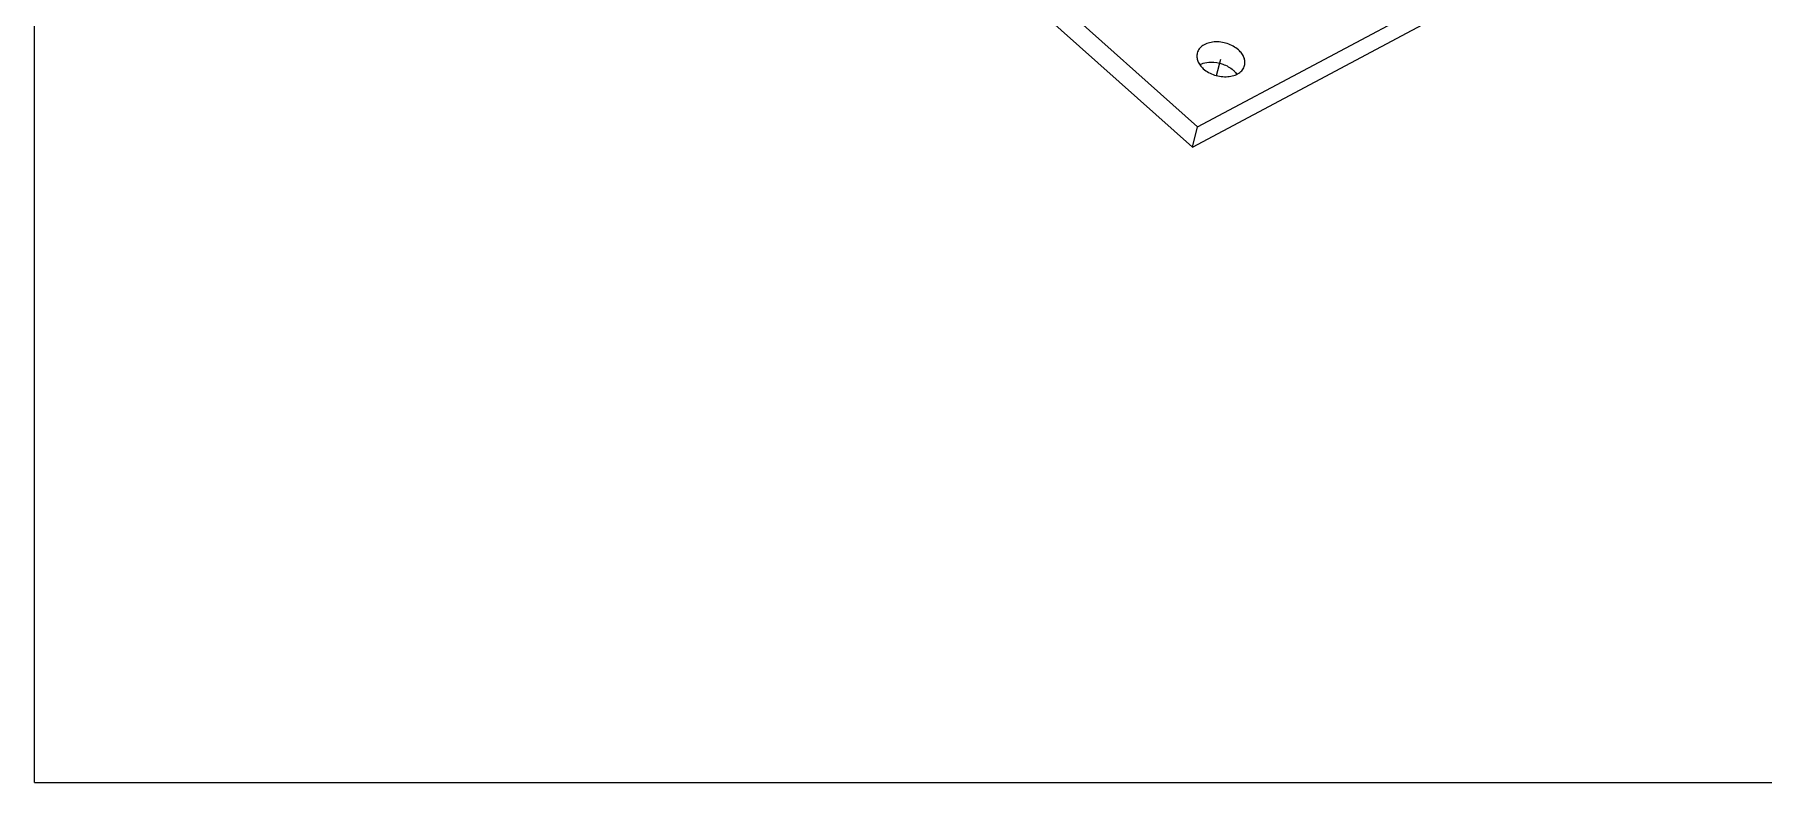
# Model space of a CAD drawing. Header units: millimetres. Extents: x 0 to 297, y 0 to 210.
# Drawn here: x 0 to 42.01, y 0 to 18.17 of the extents above; entities that cross this region are included whole.
import ezdxf

# ---------------------------------------------------------------- set-up
doc = ezdxf.new("R2010")
doc.units = ezdxf.units.MM
doc.header["$LTSCALE"] = 16.335
doc.layers.get('0').update_dxf_attribs({"linetype": 'CONTINUOUS'})

msp = doc.modelspace()

# ---------------------------------------------------------------- linework, layer by layer
at = {"color": 7, "linetype": 'Continuous'}
for p, q in [((0, 0), (0, 210)), ((28.263, 15.928), (67.933, 37.075)), ((28.134, 15.436), (67.805, 36.584)), ((13.209, 29.373), (28.263, 15.928)), ((13.08, 28.881), (28.134, 15.436)), ((28.134, 15.436), (28.263, 15.928)), ((0, 0), (297, 0))]:
    msp.add_line(p, q, dxfattribs=at)
at = {"color": 40, "linetype": 'Continuous'}
msp.add_line((28.725, 17.176), (28.828, 17.572), dxfattribs=at)
at = {"color": 7, "linetype": 'Continuous'}
for points, knots in [([(28.253, 17.722), (28.245, 17.691), (28.239, 17.625), (28.264, 17.524), (28.319, 17.427), (28.372, 17.371), (28.401, 17.344)], [0, 0, 0, 0, 0.224493, 0.461332, 0.719166, 1, 1, 1, 1]), ([(29.255, 17.799), (29.177, 17.869), (28.985, 17.972), (28.719, 18.008), (28.518, 17.972), (28.393, 17.916), (28.299, 17.832), (28.262, 17.759), (28.253, 17.722)], [0, 0, 0, 0, 0.271165, 0.549171, 0.678259, 0.795688, 0.901558, 1, 1, 1, 1]), ([(29.404, 17.421), (29.412, 17.452), (29.417, 17.519), (29.393, 17.619), (29.337, 17.716), (29.285, 17.773), (29.255, 17.799)], [0, 0, 0, 0, 0.224493, 0.461332, 0.719166, 1, 1, 1, 1]), ([(28.313, 17.444), (28.32, 17.447), (28.346, 17.459), (28.374, 17.47), (28.395, 17.476)], [0, 0, 0, 0, 0.244151, 1, 1, 1, 1]), ([(28.395, 17.476), (28.455, 17.494), (28.618, 17.516), (28.878, 17.47), (29.054, 17.372), (29.126, 17.307)], [0, 0, 0, 0, 0.24041, 0.626635, 1, 1, 1, 1]), ([(28.401, 17.344), (28.479, 17.274), (28.672, 17.171), (28.937, 17.135), (29.138, 17.171), (29.263, 17.228), (29.358, 17.312), (29.394, 17.384), (29.404, 17.421)], [0, 0, 0, 0, 0.271165, 0.549171, 0.678259, 0.795688, 0.901558, 1, 1, 1, 1]), ([(29.126, 17.307), (29.135, 17.3), (29.167, 17.269), (29.196, 17.235), (29.215, 17.208)], [0, 0, 0, 0, 0.258064, 1, 1, 1, 1])]:
    msp.add_open_spline(points, degree=3, knots=knots, dxfattribs=at)

doc.saveas('drawing.dxf')
